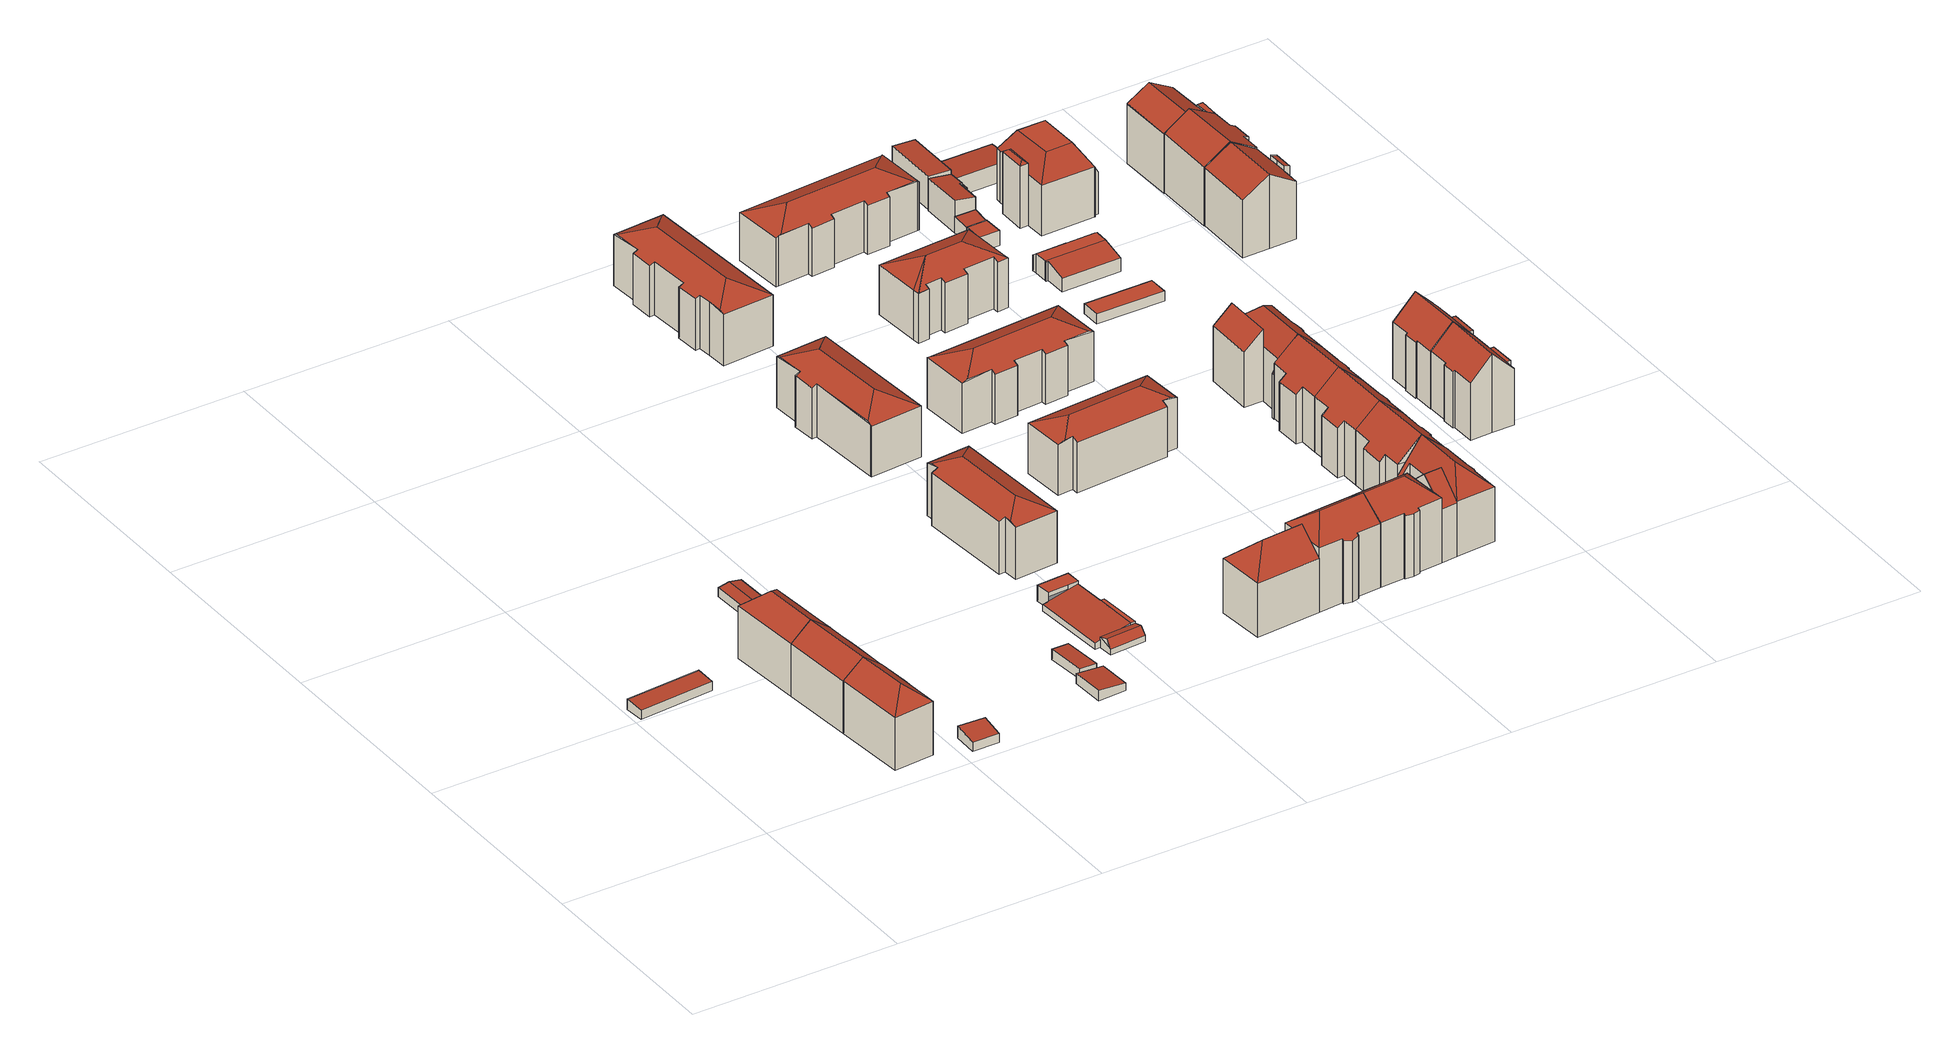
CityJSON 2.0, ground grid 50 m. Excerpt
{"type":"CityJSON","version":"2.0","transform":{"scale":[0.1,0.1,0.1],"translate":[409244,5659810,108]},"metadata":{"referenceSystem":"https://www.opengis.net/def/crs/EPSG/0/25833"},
"CityObjects":{
"building1":{"type":"Building","attributes":{"Dachtyp_tdc":"tdcPolyFlatRoof","Gemeindeschluessel":14612000,"Dachneigung":2.97,"QualitaetDacherkennung":83,"Geometrietyp2DReferenz":"3000","measuredHeight":2.41,"function":"31001_2463","roofType":"2100"},"geometry":[{"type":"Solid","lod":"2","boundaries":[[[[0,1,2,3]],[[1,4,5,2]],[[4,6,7,5]],[[6,0,3,7]],[[6,4,1,0]],[[3,2,5,7]]]],"semantics":{"surfaces":[{"type":"WallSurface"},{"type":"RoofSurface"},{"type":"GroundSurface"}],"values":[[0,0,0,0,1,2]]}}]},
"building2":{"type":"Building","attributes":{"Dachtyp_tdc":"tdcFreeFormRoof","Gemeindeschluessel":14612000,"Dachneigung":37.48,"QualitaetDacherkennung":76,"Geometrietyp2DReferenz":"3000","measuredHeight":16.75,"function":"31001_9998","roofType":"5000"},"geometry":[{"type":"Solid","lod":"2","boundaries":[[[[8,9,10,11]],[[9,12,13,10]],[[12,14,15,13]],[[14,16,17,15]],[[16,18,19,17]],[[18,8,11,19]],[[20,18,16]],[[20,16,14,12,9,21]],[[18,20,21,8]],[[9,8,21]],[[11,10,13,15,17,19]]]],"semantics":{"surfaces":[{"type":"WallSurface"},{"type":"RoofSurface"},{"type":"GroundSurface"}],"values":[[0,0,0,0,0,0,1,1,1,0,2]]}}]},
"building3":{"type":"Building","attributes":{"Dachtyp_tdc":"tdcFreeFormRoof","Gemeindeschluessel":14612000,"Dachneigung":37.72,"QualitaetDacherkennung":89,"Geometrietyp2DReferenz":"3000","measuredHeight":16.77,"function":"31001_9998","roofType":"5000"},"geometry":[{"type":"Solid","lod":"2","boundaries":[[[[22,23,24,25]],[[23,26,27,24]],[[26,28,29,27]],[[28,30,10,29]],[[30,31,11,10]],[[31,32,33,11]],[[32,34,35,33]],[[34,22,25,35]],[[30,28,26,23,22,34,36,21]],[[31,21,36,32]],[[31,30,21]],[[34,32,36]],[[25,24,27,29,10,11,33,35]]]],"semantics":{"surfaces":[{"type":"WallSurface"},{"type":"RoofSurface"},{"type":"GroundSurface"}],"values":[[0,0,0,0,0,0,0,0,1,1,0,0,2]]}}]},
"building4":{"type":"Building","attributes":{"Dachtyp_tdc":"tdcFreeFormRoof","Gemeindeschluessel":14612000,"Dachneigung":37.73,"QualitaetDacherkennung":83,"Geometrietyp2DReferenz":"3000","measuredHeight":16.78,"function":"31001_9998","roofType":"5000"},"geometry":[{"type":"Solid","lod":"2","boundaries":[[[[37,38,39,40]],[[38,34,35,39]],[[34,32,33,35]],[[32,41,42,33]],[[41,43,44,42]],[[43,45,46,44]],[[45,37,40,46]],[[43,41,47]],[[32,36,47,41]],[[36,34,38,37,45,43,47]],[[32,34,36]],[[40,39,35,33,42,44,46]]]],"semantics":{"surfaces":[{"type":"WallSurface"},{"type":"RoofSurface"},{"type":"GroundSurface"}],"values":[[0,0,0,0,0,0,0,1,1,1,0,2]]}}]},
"building5":{"type":"Building","attributes":{"Dachtyp_tdc":"tdcPolyFlatRoof","Gemeindeschluessel":14612000,"Dachneigung":6.29,"QualitaetDacherkennung":82,"Geometrietyp2DReferenz":"3000","measuredHeight":2.93,"function":"31001_9998","roofType":"2100"},"geometry":[{"type":"Solid","lod":"2","boundaries":[[[[48,49,50,51]],[[49,52,53,50]],[[52,54,55,53]],[[54,48,51,55]],[[54,52,49,48]],[[51,50,53,55]]]],"semantics":{"surfaces":[{"type":"WallSurface"},{"type":"RoofSurface"},{"type":"GroundSurface"}],"values":[[0,0,0,0,1,2]]}}]},
"building6":{"type":"Building","attributes":{"Dachtyp_tdc":"tdcGableRoof","Gemeindeschluessel":14612000,"Dachneigung":11.63,"QualitaetDacherkennung":34,"Geometrietyp2DReferenz":"3000","measuredHeight":2.69,"function":"31001_2463","roofType":"3100"},"geometry":[{"type":"Solid","lod":"2","boundaries":[[[[56,57,58,59]],[[57,60,61,58]],[[60,62,63,61]],[[62,56,59,63]],[[60,57,64]],[[56,62,65]],[[57,56,65,64]],[[62,60,64,65]],[[59,58,61,63]]]],"semantics":{"surfaces":[{"type":"WallSurface"},{"type":"RoofSurface"},{"type":"GroundSurface"}],"values":[[0,0,0,0,0,0,1,1,2]]}}]},
"building7":{"type":"Building","attributes":{"Dachtyp_tdc":"tdcPolyFlatRoof","Gemeindeschluessel":14612000,"Dachneigung":5.3,"QualitaetDacherkennung":95,"Geometrietyp2DReferenz":"3000","measuredHeight":2.52,"function":"31001_9998","roofType":"2100"},"geometry":[{"type":"Solid","lod":"2","boundaries":[[[[66,67,68,69]],[[67,70,71,68]],[[70,72,73,71]],[[72,66,69,73]],[[72,70,67,66]],[[69,68,71,73]]]],"semantics":{"surfaces":[{"type":"WallSurface"},{"type":"RoofSurface"},{"type":"GroundSurface"}],"values":[[0,0,0,0,1,2]]}}]},
"building8":{"type":"Building","attributes":{"Dachtyp_tdc":"tdcPolyFlatRoof","Gemeindeschluessel":14612000,"Dachneigung":4.11,"QualitaetDacherkennung":93,"Geometrietyp2DReferenz":"3000","measuredHeight":2.47,"function":"31001_9998","roofType":"2100"},"geometry":[{"type":"Solid","lod":"2","boundaries":[[[[74,75,76,77]],[[75,78,79,76]],[[78,80,81,79]],[[77,76,79,81]],[[80,74,77,81]],[[80,78,75,74]]]],"semantics":{"surfaces":[{"type":"WallSurface"},{"type":"GroundSurface"},{"type":"RoofSurface"}],"values":[[0,0,0,1,0,2]]}}]},
"building9":{"type":"Building","attributes":{"Gemeindeschluessel":14612000,"Geometrietyp2DReferenz":"3000","function":"31001_9998","roofType":"9999"},"children":["building9-1","building9-2","building9-3","building9-4"]},
"building9-1":{"type":"BuildingPart","attributes":{"Dachtyp_tdc":"tdcGableRoof","Dachneigung":49.94,"QualitaetDacherkennung":23,"Geometrietyp2DReferenz":"3000","measuredHeight":3.13,"roofType":"3100"},"parents":["building9"],"geometry":[{"type":"MultiSurface","lod":"2","boundaries":[[[82,83,84,85]],[[83,86,87,88,84]],[[89,82,85,90]],[[86,83,91]],[[82,89,92]],[[83,82,92,91]],[[89,93,94,86,91,92]],[[85,84,88,95,90]]],"semantics":{"surfaces":[{"type":"WallSurface"},{"type":"RoofSurface"},{"type":"GroundSurface"}],"values":[0,0,0,0,0,1,1,2]}}]},
"building9-2":{"type":"BuildingPart","attributes":{"Dachtyp_tdc":"tdcPolyFlatRoof","Dachneigung":0,"QualitaetDacherkennung":0,"Geometrietyp2DReferenz":"3000","measuredHeight":3,"roofType":"9999"},"parents":["building9"],"geometry":[{"type":"MultiSurface","lod":"2","boundaries":[[[96,97,98,99]],[[99,98,100,101]],[[98,97,89,90,100]],[[93,89,97,96]],[[101,100,90,95]],[[95,90,89,93]],[[101,95,93,96,99]]],"semantics":{"surfaces":[{"type":"RoofSurface"},{"type":"WallSurface"},{"type":"GroundSurface"},{"type":"ClosureSurface","isClosure":"1","QuelleClosure":"LoD1Solid"}],"values":[0,1,1,1,2,3,3]}}]},
"building9-3":{"type":"BuildingPart","attributes":{"Dachtyp_tdc":"tdcPolyFlatRoof","Dachneigung":9.68,"QualitaetDacherkennung":49,"Geometrietyp2DReferenz":"3000","measuredHeight":3.07,"roofType":"2100"},"parents":["building9"],"geometry":[{"type":"MultiSurface","lod":"2","boundaries":[[[87,102,103,88]],[[102,104,105,103]],[[104,106,107,105]],[[108,109,99,101,110]],[[109,108,106,104,102,87,94,111]],[[95,88,103,105,107,110,101]]],"semantics":{"surfaces":[{"type":"WallSurface"},{"type":"RoofSurface"},{"type":"GroundSurface"}],"values":[0,0,0,0,1,2]}}]},
"building9-4":{"type":"BuildingPart","attributes":{"Dachtyp_tdc":"tdcPolyFlatRoof","Dachneigung":0,"QualitaetDacherkennung":22,"Geometrietyp2DReferenz":"3000","measuredHeight":3.91,"roofType":"1000"},"parents":["building9"],"geometry":[{"type":"MultiSurface","lod":"2","boundaries":[[[112,113,108,110,114]],[[115,112,114,116]],[[117,115,116,107,106]],[[117,113,112,115]],[[116,114,110,107]]],"semantics":{"surfaces":[{"type":"WallSurface"},{"type":"RoofSurface"},{"type":"GroundSurface"}],"values":[0,0,0,1,2]}}]},
"building10":{"type":"Building","attributes":{"Dachtyp_tdc":"tdcFreeFormRoof","Gemeindeschluessel":14612000,"Dachneigung":25.1,"QualitaetDacherkennung":96,"Geometrietyp2DReferenz":"3000","measuredHeight":15.68,"function":"31001_9998","roofType":"5000"},"geometry":[{"type":"Solid","lod":"2","boundaries":[[[[118,119,120,121]],[[119,122,123,120]],[[122,124,125,123]],[[124,126,127,125]],[[126,128,129,127]],[[128,130,131,129]],[[130,132,133,131]],[[132,118,121,133]],[[128,126,134,135]],[[136,137,138,122]],[[126,124,138,137,134]],[[132,130,135,134,137,136,119,118]],[[122,119,136]],[[124,122,138]],[[130,128,135]],[[121,120,123,125,127,129,131,133]]]],"semantics":{"surfaces":[{"type":"WallSurface"},{"type":"RoofSurface"},{"type":"GroundSurface"}],"values":[[0,0,0,0,0,0,0,0,1,1,1,1,0,0,0,2]]}}]},
"building11":{"type":"Building","attributes":{"Dachtyp_tdc":"tdcFreeFormRoof","Gemeindeschluessel":14612000,"Dachneigung":24.92,"QualitaetDacherkennung":96,"Geometrietyp2DReferenz":"3000","measuredHeight":15.65,"function":"31001_9998","roofType":"5000"},"geometry":[{"type":"Solid","lod":"2","boundaries":[[[[139,140,141,142]],[[140,143,144,141]],[[143,145,146,144]],[[145,147,148,146]],[[147,149,150,148]],[[149,151,152,150]],[[151,153,154,152]],[[153,155,156,154]],[[155,139,142,156]],[[149,157,158,159,151]],[[160,161,145,143]],[[157,147,145,161,158]],[[153,159,158,161,160,140,139,155]],[[143,140,160]],[[149,147,157]],[[153,151,159]],[[142,141,144,146,148,150,152,154,156]]]],"semantics":{"surfaces":[{"type":"WallSurface"},{"type":"RoofSurface"},{"type":"GroundSurface"}],"values":[[0,0,0,0,0,0,0,0,0,1,1,1,1,0,0,0,2]]}}]},
"building12":{"type":"Building","attributes":{"Dachtyp_tdc":"tdcHipAndGableRoof","Gemeindeschluessel":14612000,"Dachneigung":41.84,"QualitaetDacherkennung":65,"Geometrietyp2DReferenz":"3000","measuredHeight":18.55,"function":"31001_9998","roofType":"5000"},"geometry":[{"type":"Solid","lod":"2","boundaries":[[[[162,163,164,165]],[[164,166,167,168,169,170,171,165]],[[172,173,174,175,176,177,178,179,180]],[[168,167,173,172]],[[167,166,174,173]],[[166,164,175,174]],[[164,163,176,175]],[[163,162,177,176]],[[162,171,178,177]],[[171,170,179,178]],[[170,169,180,179]],[[169,168,172,180]],[[171,162,165]]]],"semantics":{"surfaces":[{"type":"RoofSurface"},{"type":"GroundSurface"},{"type":"WallSurface"}],"values":[[0,0,1,2,2,2,2,2,2,2,2,2,0]]}}]},
"building13":{"type":"Building","attributes":{"Dachtyp_tdc":"tdcFreeFormRoof","Gemeindeschluessel":14612000,"Dachneigung":24.87,"QualitaetDacherkennung":88,"Geometrietyp2DReferenz":"3000","measuredHeight":15.74,"function":"31001_9998","roofType":"5000"},"geometry":[{"type":"Solid","lod":"2","boundaries":[[[[181,182,183,184]],[[182,185,186,183]],[[185,187,188,186]],[[187,189,190,188]],[[189,191,192,190]],[[191,193,194,192]],[[193,195,196,194]],[[195,197,198,196]],[[197,199,200,198]],[[199,201,202,200]],[[201,203,204,202]],[[203,205,206,204]],[[205,181,184,206]],[[199,197,207,208]],[[209,210,195,193]],[[197,195,210,207]],[[185,182,181,205,203,201,208,207,210,209,191,189,187]],[[193,191,209]],[[201,199,208]],[[184,183,186,188,190,192,194,196,198,200,202,204,206]]]],"semantics":{"surfaces":[{"type":"WallSurface"},{"type":"RoofSurface"},{"type":"GroundSurface"}],"values":[[0,0,0,0,0,0,0,0,0,0,0,0,0,1,1,1,1,0,0,2]]}}]},
"building14":{"type":"Building","attributes":{"Dachtyp_tdc":"tdcHipAndGableRoof","Gemeindeschluessel":14612000,"Dachneigung":36.02,"QualitaetDacherkennung":59,"Geometrietyp2DReferenz":"3000","measuredHeight":20.08,"function":"31001_9998","roofType":"5000"},"geometry":[{"type":"Solid","lod":"2","boundaries":[[[[211,212,213,214]],[[212,215,216,213]],[[215,217,218,216]],[[217,219,220,218]],[[219,221,222,220]],[[221,223,224,222]],[[223,225,226,224]],[[225,227,176,226]],[[227,228,174,176]],[[228,229,230,174]],[[229,231,232,230]],[[231,211,214,232]],[[228,227,233]],[[227,225,223,221,219,217,215,212,233]],[[212,211,231,229,228,233]],[[214,213,216,218,220,222,224,226,176,174,230,232]]]],"semantics":{"surfaces":[{"type":"WallSurface"},{"type":"RoofSurface"},{"type":"GroundSurface"}],"values":[[0,0,0,0,0,0,0,0,0,0,0,0,1,1,1,2]]}}]},
"building15":{"type":"Building","attributes":{"Dachtyp_tdc":"tdcFreeFormRoof","Gemeindeschluessel":14612000,"Dachneigung":24.89,"QualitaetDacherkennung":92,"Geometrietyp2DReferenz":"3000","measuredHeight":15.11,"function":"31001_9998","roofType":"5000"},"geometry":[{"type":"Solid","lod":"2","boundaries":[[[[234,235,236,237]],[[235,238,239,236]],[[238,240,241,239]],[[240,242,243,241]],[[242,244,245,243]],[[244,246,247,245]],[[246,248,249,247]],[[248,234,237,249]],[[250,248,246,251]],[[242,252,253,244]],[[253,251,246,244]],[[251,253,252,240,238,235,234,250]],[[242,240,252]],[[234,248,250]],[[237,236,239,241,243,245,247,249]]]],"semantics":{"surfaces":[{"type":"WallSurface"},{"type":"RoofSurface"},{"type":"GroundSurface"}],"values":[[0,0,0,0,0,0,0,0,1,1,1,1,0,0,2]]}}]},
"building16":{"type":"Building","attributes":{"Dachtyp_tdc":"tdcFreeFormRoof","Gemeindeschluessel":14612000,"Dachneigung":24.95,"QualitaetDacherkennung":91,"Geometrietyp2DReferenz":"3000","measuredHeight":15.35,"function":"31001_9998","roofType":"5000"},"geometry":[{"type":"Solid","lod":"2","boundaries":[[[[254,255,256,257]],[[255,258,259,256]],[[258,260,261,259]],[[260,262,263,261]],[[262,264,265,263]],[[264,266,267,265]],[[266,268,269,267]],[[268,270,271,269]],[[270,272,273,271]],[[272,274,275,273]],[[274,276,277,275]],[[276,278,279,277]],[[278,254,257,279]],[[280,254,278,281]],[[272,282,283,274]],[[283,281,278,276,274]],[[264,262,260,258,255,280,281,283,282,270,268,266]],[[272,270,282]],[[255,254,280]],[[257,256,259,261,263,265,267,269,271,273,275,277,279]]]],"semantics":{"surfaces":[{"type":"WallSurface"},{"type":"RoofSurface"},{"type":"GroundSurface"}],"values":[[0,0,0,0,0,0,0,0,0,0,0,0,0,1,1,1,1,0,0,2]]}}]},
"building17":{"type":"Building","attributes":{"Dachtyp_tdc":"tdcHipAndGableRoof","Gemeindeschluessel":14612000,"Dachneigung":35.66,"QualitaetDacherkennung":64,"Geometrietyp2DReferenz":"3000","measuredHeight":20.07,"function":"31001_9998","roofType":"5000"},"geometry":[{"type":"Solid","lod":"2","boundaries":[[[[284,285,286,287]],[[285,288,289,286]],[[288,290,216,289]],[[290,212,213,216]],[[212,211,214,213]],[[211,291,292,214]],[[291,293,294,292]],[[293,295,296,294]],[[295,297,298,296]],[[297,299,300,298]],[[299,301,302,300]],[[301,284,287,302]],[[297,295,303]],[[295,293,291,211,212,303]],[[212,290,288,285,284,301,299,297,303]],[[287,286,289,216,213,214,292,294,296,298,300,302]]]],"semantics":{"surfaces":[{"type":"WallSurface"},{"type":"RoofSurface"},{"type":"GroundSurface"}],"values":[[0,0,0,0,0,0,0,0,0,0,0,0,1,1,1,2]]}}]},
"building18":{"type":"Building","attributes":{"Dachtyp_tdc":"tdcFreeFormRoof","Gemeindeschluessel":14612000,"Dachneigung":24.85,"QualitaetDacherkennung":91,"Geometrietyp2DReferenz":"3000","measuredHeight":15.29,"function":"31001_9998","roofType":"5000"},"geometry":[{"type":"Solid","lod":"2","boundaries":[[[[304,305,306,307]],[[305,308,309,306]],[[308,310,311,309]],[[310,312,313,311]],[[312,314,315,313]],[[314,316,317,315]],[[316,318,319,317]],[[318,320,321,319]],[[320,322,323,321]],[[322,324,325,323]],[[324,326,327,325]],[[326,328,329,327]],[[328,330,331,329]],[[330,304,307,331]],[[332,304,330,328]],[[333,322,334]],[[333,324,322]],[[335,324,333]],[[322,320,334]],[[324,335,326]],[[332,328,335,333]],[[334,320,318,316,314,312,310,308,305,304,332,333]],[[328,326,335]],[[307,306,309,311,313,315,317,319,321,323,325,327,329,331]]]],"semantics":{"surfaces":[{"type":"WallSurface"},{"type":"RoofSurface"},{"type":"GroundSurface"}],"values":[[0,0,0,0,0,0,0,0,0,0,0,0,0,0,1,1,1,1,0,1,1,1,0,2]]}}]},
"building19":{"type":"Building","attributes":{"Gemeindeschluessel":14612000,"Geometrietyp2DReferenz":"3000","function":"31001_9998","roofType":"9999"},"children":["building19-1","building19-2"]},
"building19-1":{"type":"BuildingPart","attributes":{"Dachtyp_tdc":"tdcHipAndGableRoof","Dachneigung":41.39,"QualitaetDacherkennung":75,"Geometrietyp2DReferenz":"3000","measuredHeight":18.53,"roofType":"5000"},"parents":["building19"],"geometry":[{"type":"MultiSurface","lod":"2","boundaries":[[[336,337,338,339]],[[337,340,341,338]],[[340,342,343,344,341]],[[345,346,347,348,349]],[[346,350,351,347]],[[342,340,352]],[[340,337,336,353,354,355,356,357,358,352]],[[358,359,350,346,345,360,361,342,352]],[[351,362,363,364,365,366,367,368,339,338,341,344,348,347]],[[350,359,362,351]],[[359,358,363,362]],[[358,357,364,363]],[[357,356,365,364]],[[356,355,366,365]],[[355,354,367,366]],[[354,353,368,367]],[[353,336,339,368]]],"semantics":{"surfaces":[{"type":"WallSurface"},{"type":"RoofSurface"},{"type":"GroundSurface"}],"values":[0,0,0,0,0,1,1,1,2,0,0,0,0,0,0,0,0]}}]},
"building19-2":{"type":"BuildingPart","attributes":{"Dachtyp_tdc":"tdcGableRoof","Dachneigung":42.27,"QualitaetDacherkennung":74,"Geometrietyp2DReferenz":"3000","measuredHeight":18.59,"roofType":"3100"},"parents":["building19"],"geometry":[{"type":"MultiSurface","lod":"2","boundaries":[[[369,349,348,296]],[[343,370,298,344]],[[370,369,296,298]],[[369,370,371]],[[349,369,371,372,360]],[[370,343,361,372,371]],[[296,348,344,298]]],"semantics":{"surfaces":[{"type":"WallSurface"},{"type":"RoofSurface"},{"type":"GroundSurface"}],"values":[0,0,0,0,1,1,2]}}]},
"building20":{"type":"Building","attributes":{"Dachtyp_tdc":"tdcFreeFormRoof","Gemeindeschluessel":14612000,"Dachneigung":24.86,"QualitaetDacherkennung":82,"Geometrietyp2DReferenz":"3000","measuredHeight":15.09,"function":"31001_9998","roofType":"5000"},"geometry":[{"type":"Solid","lod":"2","boundaries":[[[[373,374,375,376]],[[374,377,378,375]],[[377,379,380,378]],[[379,381,382,380]],[[381,383,384,382]],[[383,385,386,384]],[[385,387,388,386]],[[387,389,390,388]],[[389,391,392,390]],[[391,393,394,392]],[[393,395,396,394]],[[395,397,398,396]],[[397,399,400,398]],[[399,373,376,400]],[[399,397,401,402,403]],[[389,404,405,393,391]],[[402,401,395,393,405]],[[381,379,377,374,373,403,402,405,404,387,385,383]],[[389,387,404]],[[397,395,401]],[[373,399,403]],[[376,375,378,380,382,384,386,388,390,392,394,396,398,400]]]],"semantics":{"surfaces":[{"type":"WallSurface"},{"type":"RoofSurface"},{"type":"GroundSurface"}],"values":[[0,0,0,0,0,0,0,0,0,0,0,0,0,0,1,1,1,1,0,0,0,2]]}}]},
"building21":{"type":"Building","attributes":{"Dachtyp_tdc":"tdcFreeFormRoof","Gemeindeschluessel":14612000,"Dachneigung":41.42,"QualitaetDacherkennung":82,"Geometrietyp2DReferenz":"3000","measuredHeight":18.61,"function":"31001_9998","roofType":"5000"},"geometry":[{"type":"Solid","lod":"2","boundaries":[[[[406,407,408,409]],[[410,411,358,412,407,406,413,414]],[[358,415,416,417,418,419,420,421,422,412]],[[422,407,412]],[[411,415,358]],[[408,423,424,425,426,427,428,429,430,431,432,433,434,409]],[[407,422,423,408]],[[422,421,424,423]],[[421,420,425,424]],[[420,419,426,425]],[[419,418,427,426]],[[418,417,428,427]],[[417,416,429,428]],[[416,415,430,429]],[[415,411,431,430]],[[411,410,432,431]],[[410,414,433,432]],[[414,413,434,433]],[[413,406,409,434]]]],"semantics":{"surfaces":[{"type":"WallSurface"},{"type":"RoofSurface"},{"type":"GroundSurface"}],"values":[[0,1,1,0,0,2,0,0,0,0,0,0,0,0,0,0,0,0,0]]}}]},
"building22":{"type":"Building","attributes":{"Dachtyp_tdc":"tdcFreeFormRoof","Gemeindeschluessel":14612000,"Dachneigung":41.21,"QualitaetDacherkennung":87,"Geometrietyp2DReferenz":"3000","measuredHeight":18.65,"function":"31001_9998","roofType":"5000"},"geometry":[{"type":"Solid","lod":"2","boundaries":[[[[407,435,436,408]],[[435,437,438,436]],[[437,439,440,438]],[[439,441,442,440]],[[441,443,444,442]],[[443,445,446,444]],[[445,447,448,446]],[[447,449,450,448]],[[449,451,452,450]],[[451,453,454,452]],[[453,455,456,454]],[[455,422,423,456]],[[422,407,408,423]],[[435,407,412,457,443,441,439,437]],[[447,445,457,412,422,455,453,451,449]],[[445,443,457]],[[407,422,412]],[[408,436,438,440,442,444,446,448,450,452,454,456,423]]]],"semantics":{"surfaces":[{"type":"WallSurface"},{"type":"RoofSurface"},{"type":"GroundSurface"}],"values":[[0,0,0,0,0,0,0,0,0,0,0,0,0,1,1,0,0,2]]}}]},
"building23":{"type":"Building","attributes":{"Dachtyp_tdc":"tdcFreeFormRoof","Gemeindeschluessel":14612000,"Dachneigung":41.41,"QualitaetDacherkennung":82,"Geometrietyp2DReferenz":"3000","measuredHeight":18.62,"function":"31001_9998","roofType":"5000"},"geometry":[{"type":"Solid","lod":"2","boundaries":[[[[458,459,460,461]],[[459,462,463,460]],[[462,464,465,463]],[[464,466,467,465]],[[466,468,469,467]],[[468,470,471,469]],[[470,472,473,471]],[[472,474,475,473]],[[474,445,446,475]],[[445,443,444,446]],[[443,476,477,444]],[[476,478,479,477]],[[478,458,461,479]],[[476,443,457,480,462,459,458,478]],[[457,445,474,472,470,468,466,464,480]],[[443,445,457]],[[464,462,480]],[[461,460,463,465,467,469,471,473,475,446,444,477,479]]]],"semantics":{"surfaces":[{"type":"WallSurface"},{"type":"RoofSurface"},{"type":"GroundSurface"}],"values":[[0,0,0,0,0,0,0,0,0,0,0,0,0,1,1,0,0,2]]}}]},
"building24":{"type":"Building","attributes":{"Gemeindeschluessel":14612000,"Geometrietyp2DReferenz":"3000","function":"31001_9998","roofType":"9999"},"children":["building24-1","building24-2"]},
"building24-1":{"type":"BuildingPart","attributes":{"Dachtyp_tdc":"tdcHipAndGableRoof","Dachneigung":41.19,"QualitaetDacherkennung":83,"Geometrietyp2DReferenz":"3000","measuredHeight":18.84,"roofType":"5000"},"parents":["building24"],"geometry":[{"type":"MultiSurface","lod":"2","boundaries":[[[481,482,483,484]],[[482,485,486,483]],[[485,464,487,486]],[[464,488,489,487]],[[488,490,491,489]],[[490,492,493,491]],[[492,494,495,493]],[[494,496,497,495]],[[498,499,500,501]],[[499,502,503,500]],[[502,504,505,503]],[[504,481,484,505]],[[499,498,506]],[[498,496,494,492,490,488,506]],[[488,464,485,482,481,504,502,499,506]],[[484,483,486,487,489,491,493,495,497,501,500,503,505]]],"semantics":{"surfaces":[{"type":"WallSurface"},{"type":"RoofSurface"},{"type":"GroundSurface"}],"values":[0,0,0,0,0,0,0,0,0,0,0,0,1,1,1,2]}}]},
"building24-2":{"type":"BuildingPart","attributes":{"Dachtyp_tdc":"tdcPolyFlatRoof","Dachneigung":41.64,"QualitaetDacherkennung":64,"Geometrietyp2DReferenz":"3000","measuredHeight":17.58,"roofType":"2100"},"parents":["building24"],"geometry":[{"type":"MultiSurface","lod":"2","boundaries":[[[507,508,498,501,509]],[[510,511,512,497,496]],[[511,507,509,512]],[[511,510,508,507]],[[509,501,497,512]]],"semantics":{"surfaces":[{"type":"WallSurface"},{"type":"RoofSurface"},{"type":"GroundSurface"}],"values":[0,0,0,1,2]}}]},
"building25":{"type":"Building","attributes":{"Dachtyp_tdc":"tdcPolyFlatRoof","Gemeindeschluessel":14612000,"Dachneigung":0,"QualitaetDacherkennung":98,"Geometrietyp2DReferenz":"3000","measuredHeight":3.58,"function":"31001_9998","roofType":"1000"},"geometry":[{"type":"Solid","lod":"2","boundaries":[[[[513,514,515,516]],[[514,517,518,515]],[[517,519,520,518]],[[519,513,516,520]],[[519,517,514,513]],[[516,515,518,520]]]],"semantics":{"surfaces":[{"type":"WallSurface"},{"type":"RoofSurface"},{"type":"GroundSurface"}],"values":[[0,0,0,0,1,2]]}}]},
"building26":{"type":"Building","attributes":{"Dachtyp_tdc":"tdcPolyFlatRoof","Gemeindeschluessel":14612000,"Dachneigung":0,"QualitaetDacherkennung":87,"Geometrietyp2DReferenz":"3000","measuredHeight":2.46,"function":"31001_2463","roofType":"1000"},"geometry":[{"type":"Solid","lod":"2","boundaries":[[[[521,522,523,524]],[[522,525,526,523]],[[525,527,528,526]],[[527,521,524,528]],[[527,525,522,521]],[[524,523,526,528]]]],"semantics":{"surfaces":[{"type":"WallSurface"},{"type":"RoofSurface"},{"type":"GroundSurface"}],"values":[[0,0,0,0,1,2]]}}]},
"building27":{"type":"Building","attributes":{"Dachtyp_tdc":"tdcPolyFlatRoof","Gemeindeschluessel":14612000,"Dachneigung":6.86,"QualitaetDacherkennung":91,"Geometrietyp2DReferenz":"3000","measuredHeight":3.95,"function":"31001_9998","roofType":"2100"},"geometry":[{"type":"Solid","lod":"2","boundaries":[[[[529,530,531,532]],[[530,533,534,531]],[[533,535,536,534]],[[535,529,532,536]],[[535,533,530,529]],[[532,531,534,536]]]],"semantics":{"surfaces":[{"type":"WallSurface"},{"type":"RoofSurface"},{"type":"GroundSurface"}],"values":[[0,0,0,0,1,2]]}}]},
"building28":{"type":"Building","attributes":{"Dachtyp_tdc":"tdcPolyFlatRoof","Gemeindeschluessel":14612000,"Dachneigung":9.38,"QualitaetDacherkennung":78,"Geometrietyp2DReferenz":"3000","measuredHeight":7.82,"function":"31001_9998","roofType":"2100"},"geometry":[{"type":"Solid","lod":"2","boundaries":[[[[537,538,539,531]],[[538,540,541,539]],[[540,542,543,541]],[[542,544,545,543]],[[544,546,534,545]],[[546,537,531,534]],[[546,544,542,540,538,537]],[[531,539,541,543,545,534]]]],"semantics":{"surfaces":[{"type":"WallSurface"},{"type":"RoofSurface"},{"type":"GroundSurface"}],"values":[[0,0,0,0,0,0,1,2]]}}]},
"building29":{"type":"Building","attributes":{"Dachtyp_tdc":"tdcCutGableRoof","Gemeindeschluessel":14612000,"Dachneigung":13.87,"QualitaetDacherkennung":36,"Geometrietyp2DReferenz":"3000","measuredHeight":4.74,"function":"31001_9998","roofType":"9999"},"geometry":[{"type":"Solid","lod":"2","boundaries":[[[[547,548,549,550]],[[548,551,552,549]],[[551,553,554,552]],[[553,555,556,554]],[[555,557,558,556]],[[557,559,560,558]],[[559,561,562,560]],[[561,563,564,562]],[[563,565,566,564]],[[565,567,568,566]],[[567,569,570,568]],[[569,547,550,570]],[[555,553,551,548,547,569]],[[567,565,563,561,559,557]],[[569,567,557,555]],[[550,549,552,554,556,558,560,562,564,566,568,570]]]],"semantics":{"surfaces":[{"type":"WallSurface"},{"type":"RoofSurface"},{"type":"GroundSurface"}],"values":[[0,0,0,0,0,0,0,0,0,0,0,0,1,1,1,2]]}}]},
"building30":{"type":"Building","attributes":{"Dachtyp_tdc":"tdcPolyFlatRoof","Gemeindeschluessel":14612000,"Dachneigung":4.46,"QualitaetDacherkennung":81,"Geometrietyp2DReferenz":"3000","measuredHeight":8.11,"function":"31001_9998","roofType":"2100"},"geometry":[{"type":"Solid","lod":"2","boundaries":[[[[571,572,573,574]],[[572,575,576,573]],[[575,577,578,576]],[[577,579,580,578]],[[579,581,582,580]],[[581,583,584,582]],[[583,571,574,584]],[[583,581,579,577,575,572,571]],[[574,573,576,578,580,582,584]]]],"semantics":{"surfaces":[{"type":"WallSurface"},{"type":"RoofSurface"},{"type":"GroundSurface"}],"values":[[0,0,0,0,0,0,0,1,2]]}}]},
"building31":{"type":"Building","attributes":{"Dachtyp_tdc":"tdcFreeFormRoof","Gemeindeschluessel":14612000,"Dachneigung":35.72,"QualitaetDacherkennung":19,"Geometrietyp2DReferenz":"3000","measuredHeight":5.16,"function":"31001_9998","roofType":"5000"},"geometry":[{"type":"Solid","lod":"2","boundaries":[[[[585,586,587,588]],[[586,589,590,587]],[[589,591,592,590]],[[591,593,594,592]],[[593,585,588,594]],[[595,593,591]],[[596,595,591,589]],[[596,589,586]],[[596,593,595]],[[586,593,596]],[[593,586,585]],[[588,587,590,592,594]]]],"semantics":{"surfaces":[{"type":"WallSurface"},{"type":"RoofSurface"},{"type":"GroundSurface"}],"values":[[0,0,0,0,0,1,1,1,1,1,1,2]]}}]},
"building32":{"type":"Building","attributes":{"Gemeindeschluessel":14612000,"Geometrietyp2DReferenz":"3000","function":"31001_9998","roofType":"9999"},"children":["building32-1","building32-2"]},
"building32-1":{"type":"BuildingPart","attributes":{"Dachtyp_tdc":"tdcPolyFlatRoof","Dachneigung":0,"QualitaetDacherkennung":67,"Geometrietyp2DReferenz":"3000","measuredHeight":13.21,"roofType":"1000"},"parents":["building32"],"geometry":[{"type":"MultiSurface","lod":"2","boundaries":[[[597,598,599,600]],[[598,601,602,599]],[[601,603,604,602]],[[603,601,598,597]],[[600,599,602,604]]],"semantics":{"surfaces":[{"type":"WallSurface"},{"type":"RoofSurface"},{"type":"GroundSurface"}],"values":[0,0,0,1,2]}}]},
"building32-2":{"type":"BuildingPart","attributes":{"Dachtyp_tdc":"tdcGableRoof","Dachneigung":45.15,"QualitaetDacherkennung":93,"Geometrietyp2DReferenz":"3000","measuredHeight":19.29,"roofType":"3100"},"parents":["building32"],"geometry":[{"type":"MultiSurface","lod":"2","boundaries":[[[605,606,607,608]],[[606,609,610,607]],[[609,611,612,610]],[[611,613,614,612]],[[613,615,616,614]],[[615,617,600,616]],[[617,597,600]],[[618,604,603]],[[618,619,620,604]],[[619,621,622,620]],[[621,623,624,622]],[[623,625,626,624]],[[625,605,608,626]],[[621,619,618,617,615,613]],[[613,611,609,606,605,625,623,621]],[[608,607,610,612,614,616,600,604,620,622,624,626]]],"semantics":{"surfaces":[{"type":"WallSurface"},{"type":"RoofSurface"},{"type":"GroundSurface"}],"values":[0,0,0,0,0,0,0,0,0,0,0,0,0,1,1,2]}}]},
"building33":{"type":"Building","attributes":{"Dachtyp_tdc":"tdcPolyFlatRoof","Gemeindeschluessel":14612000,"Dachneigung":4.81,"QualitaetDacherkennung":87,"Geometrietyp2DReferenz":"3000","measuredHeight":4.53,"function":"31001_9998","roofType":"2100"},"geometry":[{"type":"Solid","lod":"2","boundaries":[[[[627,628,587,590]],[[628,629,630,587]],[[629,631,632,630]],[[631,633,634,632]],[[633,635,636,634]],[[635,627,590,636]],[[635,633,631,629,628,627]],[[590,587,630,632,634,636]]]],"semantics":{"surfaces":[{"type":"WallSurface"},{"type":"RoofSurface"},{"type":"GroundSurface"}],"values":[[0,0,0,0,0,0,1,2]]}}]},
"building34":{"type":"Building","attributes":{"Gemeindeschluessel":14612000,"Geometrietyp2DReferenz":"3000","function":"31001_9998","roofType":"9999"},"children":["building34-1","building34-2"]},
"building34-1":{"type":"BuildingPart","attributes":{"Dachtyp_tdc":"tdcFreeFormRoof","Dachneigung":36.2,"QualitaetDacherkennung":69,"Geometrietyp2DReferenz":"3000","measuredHeight":15.88,"roofType":"5000"},"parents":["building34"],"geometry":[{"type":"MultiSurface","lod":"2","boundaries":[[[637,638,639,640]],[[638,641,642,639]],[[643,644,645,646,647]],[[644,637,640,645]],[[638,648,641,638,637,649]],[[637,644,650,649]],[[644,643,650]],[[643,638,649,650]],[[640,639,642,639,646,645]]],"semantics":{"surfaces":[{"type":"WallSurface"},{"type":"RoofSurface"},{"type":"GroundSurface"}],"values":[0,0,0,0,1,1,1,1,2]}}]},
"building34-2":{"type":"BuildingPart","attributes":{"Dachtyp_tdc":"tdcCutTentRoof","Dachneigung":57.46,"QualitaetDacherkennung":52,"Geometrietyp2DReferenz":"3000","measuredHeight":17.74,"roofType":"9999"},"parents":["building34"],"geometry":[{"type":"MultiSurface","lod":"2","boundaries":[[[651,652,653,654]],[[652,655,656,653]],[[655,657,658,656]],[[657,659,660,658]],[[659,661,662,660]],[[661,663,664,662]],[[663,665,666,664]],[[665,667,668,666]],[[667,669,646,668]],[[669,647,646]],[[670,642,641]],[[670,671,672,642]],[[671,673,674,672]],[[673,675,676,674]],[[675,677,678,676]],[[677,651,654,678]],[[667,665,679,680]],[[671,670,648,681,647,669,667,680,682]],[[673,671,682,683]],[[665,663,661,659,657,655,652,651,677,675,673,683,679]],[[683,682,680,679]],[[654,653,656,658,660,662,664,666,668,646,639,642,672,674,676,678]]],"semantics":{"surfaces":[{"type":"WallSurface"},{"type":"RoofSurface"},{"type":"GroundSurface"}],"values":[0,0,0,0,0,0,0,0,0,0,0,0,0,0,0,0,1,1,1,1,1,2]}}]},
"building35":{"type":"Building","attributes":{"Gemeindeschluessel":14612000,"Geometrietyp2DReferenz":"3000","function":"31001_9998","roofType":"9999"},"children":["building35-1","building35-2"]},
"building35-1":{"type":"BuildingPart","attributes":{"Dachtyp_tdc":"tdcPolyFlatRoof","Dachneigung":6.36,"QualitaetDacherkennung":64,"Geometrietyp2DReferenz":"3000","measuredHeight":13.36,"roofType":"2100"},"parents":["building35"],"geometry":[{"type":"MultiSurface","lod":"2","boundaries":[[[684,685,686,687]],[[685,688,689,686]],[[688,690,691,689]],[[690,688,685,684]],[[687,686,689,691]]],"semantics":{"surfaces":[{"type":"WallSurface"},{"type":"RoofSurface"},{"type":"GroundSurface"}],"values":[0,0,0,1,2]}}]},
"building35-2":{"type":"BuildingPart","attributes":{"Dachtyp_tdc":"tdcGableRoof","Dachneigung":44.98,"QualitaetDacherkennung":87,"Geometrietyp2DReferenz":"3000","measuredHeight":19.36,"roofType":"3100"},"parents":["building35"],"geometry":[{"type":"MultiSurface","lod":"2","boundaries":[[[692,693,694,695]],[[693,696,697,694]],[[696,698,699,697]],[[698,700,701,699]],[[700,702,703,701]],[[702,704,705,703]],[[704,706,707,705]],[[706,708,687,707]],[[708,684,687]],[[709,615,710,691,690]],[[615,613,711,710]],[[613,712,713,711]],[[712,714,715,713]],[[714,692,695,715]],[[613,615,709,708,706,704,702,700]],[[700,698,696,693,692,714,712,613]],[[695,694,697,699,701,703,705,707,687,691,710,711,713,715]]],"semantics":{"surfaces":[{"type":"WallSurface"},{"type":"RoofSurface"},{"type":"GroundSurface"}],"values":[0,0,0,0,0,0,0,0,0,0,0,0,0,0,1,1,2]}}]},
"building36":{"type":"Building","attributes":{"Dachtyp_tdc":"tdcPolyFlatRoof","Gemeindeschluessel":14612000,"Dachneigung":3.39,"QualitaetDacherkennung":94,"Geometrietyp2DReferenz":"3000","measuredHeight":3.35,"function":"31001_9998","roofType":"2100"},"geometry":[{"type":"Solid","lod":"2","boundaries":[[[[716,717,718,719]],[[717,720,721,718]],[[720,722,723,721]],[[722,716,719,723]],[[722,720,717,716]],[[719,718,721,723]]]],"semantics":{"surfaces":[{"type":"WallSurface"},{"type":"RoofSurface"},{"type":"GroundSurface"}],"values":[[0,0,0,0,1,2]]}}]},
"building37":{"type":"Building","attributes":{"Dachtyp_tdc":"tdcPolyFlatRoof","Gemeindeschluessel":14612000,"Dachneigung":3.61,"QualitaetDacherkennung":78,"Geometrietyp2DReferenz":"3000","measuredHeight":3.42,"function":"31001_9998","roofType":"2100"},"geometry":[{"type":"Solid","lod":"2","boundaries":[[[[724,716,725,726]],[[716,727,728,725]],[[727,729,730,728]],[[729,731,732,730]],[[731,724,726,732]],[[731,729,727,716,724]],[[726,725,728,730,732]]]],"semantics":{"surfaces":[{"type":"WallSurface"},{"type":"RoofSurface"},{"type":"GroundSurface"}],"values":[[0,0,0,0,0,1,2]]}}]},
"building38":{"type":"Building","attributes":{"Gemeindeschluessel":14612000,"Geometrietyp2DReferenz":"3000","function":"31001_9998","roofType":"9999"},"children":["building38-1","building38-2"]},
"building38-1":{"type":"BuildingPart","attributes":{"Dachtyp_tdc":"tdcGableRoof","Dachneigung":31.43,"QualitaetDacherkennung":88,"Geometrietyp2DReferenz":"3000","measuredHeight":18.1,"roofType":"3100"},"parents":["building38"],"geometry":[{"type":"MultiSurface","lod":"2","boundaries":[[[733,734,735,736]],[[734,737,738,735]],[[737,739,740,738]],[[741,742,743,744]],[[742,745,746,743]],[[745,747,748,746]],[[747,749,750,748]],[[749,733,736,750]],[[745,742,741,739,737,734]],[[734,733,749,747,745]],[[736,735,738,740,744,743,746,748,750]]],"semantics":{"surfaces":[{"type":"WallSurface"},{"type":"RoofSurface"},{"type":"GroundSurface"}],"values":[0,0,0,0,0,0,0,0,1,1,2]}}]},
"building38-2":{"type":"BuildingPart","attributes":{"Dachtyp_tdc":"tdcPolyFlatRoof","Dachneigung":17.69,"QualitaetDacherkennung":76,"Geometrietyp2DReferenz":"3000","measuredHeight":15.22,"roofType":"2100"},"parents":["building38"],"geometry":[{"type":"MultiSurface","lod":"2","boundaries":[[[751,740,739]],[[751,752,753,740]],[[752,754,755,753]],[[754,756,744,755]],[[756,741,744]],[[754,752,751,756]],[[740,753,755,744]]],"semantics":{"surfaces":[{"type":"WallSurface"},{"type":"RoofSurface"},{"type":"GroundSurface"}],"values":[0,0,0,0,0,1,2]}}]},
"building39":{"type":"Building","attributes":{"Dachtyp_tdc":"tdcFreeFormRoof","Gemeindeschluessel":14612000,"Dachneigung":28.79,"QualitaetDacherkennung":71,"Geometrietyp2DReferenz":"3000","measuredHeight":18.25,"function":"31001_9998","roofType":"5000"},"geometry":[{"type":"Solid","lod":"2","boundaries":[[[[757,758,759,760]],[[758,761,762,759]],[[761,763,764,762]],[[763,765,766,764]],[[765,767,768,766]],[[767,769,770,768]],[[769,771,772,770]],[[771,757,760,772]],[[761,773,774,763]],[[757,771,769,767,765,774,773,758]],[[765,763,774]],[[761,758,773]],[[760,759,762,764,766,768,770,772]]]],"semantics":{"surfaces":[{"type":"WallSurface"},{"type":"RoofSurface"},{"type":"GroundSurface"}],"values":[[0,0,0,0,0,0,0,0,1,1,0,0,2]]}}]},
"building40":{"type":"Building","attributes":{"Gemeindeschluessel":14612000,"Geometrietyp2DReferenz":"3000","function":"31001_9998","roofType":"9999"},"children":["building40-1","building40-2"]},
"building40-1":{"type":"BuildingPart","attributes":{"Dachtyp_tdc":"tdcGableRoof","Dachneigung":30.19,"QualitaetDacherkennung":79,"Geometrietyp2DReferenz":"3000","measuredHeight":17.86,"roofType":"3100"},"parents":["building40"],"geometry":[{"type":"MultiSurface","lod":"2","boundaries":[[[775,776,777,778]],[[776,779,780,777]],[[779,781,782,780]],[[781,783,784,782]],[[783,781,785,786,775]],[[787,786,785,788]],[[779,788,785,781]],[[776,787,788,779]],[[775,786,787,776]],[[784,778,777,780,782]]],"semantics":{"surfaces":[{"type":"WallSurface"},{"type":"RoofSurface"},{"type":"GroundSurface"}],"values":[0,0,0,0,1,1,0,0,0,2]}}]},
"building40-2":{"type":"BuildingPart","attributes":{"Dachtyp_tdc":"tdcPolyFlatRoof","Dachneigung":0,"QualitaetDacherkennung":57,"Geometrietyp2DReferenz":"3000","measuredHeight":15.04,"roofType":"1000"},"parents":["building40"],"geometry":[{"type":"MultiSurface","lod":"2","boundaries":[[[789,790,791,784,783]],[[790,792,793,791]],[[792,794,775,778,793]],[[794,792,790,789]],[[784,791,793,778]]],"semantics":{"surfaces":[{"type":"WallSurface"},{"type":"RoofSurface"},{"type":"GroundSurface"}],"values":[0,0,0,1,2]}}]}
},
"vertices":[
[9,494,35],[5,541,38],[5,541,13],[9,494,13],[189,555,38],[189,555,13],[192,508,35],[192,508,13],
[318,204,157],[417,212,159],[417,212,28],[318,204,28],[423,134,159],[423,134,28],[425,110,159],[425,110,28],[430,36,159],[430,36,28],[332,28,157],[332,28,28],[379,80,196],[369,208,196],
[404,379,159],[406,353,158],[406,353,28],[404,379,28],[410,312,158],[410,312,28],[412,289,158],[412,289,28],[417,212,158],[318,204,156],[304,382,156],[304,382,28],[404,389,158],[404,389,28],[355,386,196],
[398,464,158],[401,428,158],[401,428,28],[398,464,28],[290,563,156],[290,563,28],[390,571,157],[390,571,28],[396,490,158],[396,490,28],[345,522,196],
[511,12,44],[513,72,51],[513,72,22],[511,12,22],[578,69,51],[578,69,22],[575,10,44],[575,10,22],
[454,809,31],[459,670,31],[459,670,10],[454,809,10],[402,668,32],[402,668,10],[397,807,32],[397,807,10],[430,669,37],[425,808,37],
[903,40,39],[835,37,45],[835,37,20],[903,40,20],[832,118,45],[832,118,20],[899,120,39],[899,120,20],
[840,224,44],[883,228,41],[883,228,19],[840,224,19],[891,133,41],[891,133,19],[848,129,44],[848,129,19],
[1041,181,31],[953,175,31],[953,175,17],[1041,181,17],[950,211,43],[950,211,35],[950,211,17],[1039,217,43],[1039,217,17],[952,190,48],[1040,196,48],[1028,216,43],[1000,214,43],[1028,216,17],
[1028,216,47],[1039,217,47],[1032,324,47],[1021,323,47],[1032,324,17],[1021,323,17],
[937,210,32],[937,210,17],[925,393,32],[925,393,17],[939,394,35],[939,394,17],[1016,399,48],[1021,323,48],[1016,399,17],[1028,216,48],
[1014,435,56],[1016,399,56],[1014,435,17],[936,430,56],[936,430,17],[939,394,56],
[913,799,139],[929,800,146],[929,800,11],[913,799,11],[926,836,139],[926,836,11],[1033,844,139],[1033,844,11],[1053,538,139],[1053,538,11],[947,531,139],[947,531,11],[945,567,146],[945,567,11],[930,566,139],[930,566,11],[989,595,168],[946,547,146],[927,821,146],[976,779,168],[1033,843,139],
[885,1276,129],[897,1277,134],[897,1277,4],[885,1276,4],[892,1359,129],[892,1359,4],[1018,1368,129],[1018,1368,4],[1041,1039,129],[1041,1039,4],[914,1030,128],[914,1030,4],[914,1033,130],[914,1033,4],[901,1219,134],[901,1219,4],[889,1218,128],[889,1218,4],[1040,1039,129],[967,1104,161],[914,1042,134],[893,1347,134],[954,1294,161],
[1235,55,160],[1393,67,160],[1388,126,214],[1287,118,214],[1384,184,161],[1326,180,161],[1326,185,157],[1289,182,157],[1290,177,161],[1225,172,161],[1326,185,28],[1326,180,28],[1384,184,28],[1388,126,28],[1393,67,28],[1235,55,28],[1225,172,28],[1290,177,28],[1289,182,28],
[858,1680,137],[870,1681,142],[870,1681,12],[858,1680,12],[863,1781,142],[863,1781,12],[851,1780,137],[851,1780,12],[847,1838,137],[847,1838,12],[859,1839,142],[859,1839,12],[853,1921,137],[853,1921,12],[979,1930,137],[979,1930,12],[1005,1550,137],[1005,1550,12],[879,1541,137],[879,1541,12],[876,1590,142],[876,1590,12],[873,1623,142],[873,1623,12],[862,1622,137],[862,1622,12],[931,1614,169],[878,1553,142],[854,1909,143],[915,1855,169],
[1541,196,187],[1546,138,229],[1546,138,28],[1541,196,28],[1550,79,185],[1550,79,28],[1490,74,185],[1490,74,28],[1490,69,182],[1490,69,28],[1472,63,178],[1472,63,28],[1452,67,182],[1452,67,28],[1452,71,185],[1452,71,28],[1393,67,185],[1384,184,187],[1431,188,187],[1431,188,28],[1493,193,187],[1493,193,28],[1432,129,229],
[1457,766,146],[1458,751,139],[1458,751,16],[1457,766,16],[1228,735,139],[1228,735,16],[1227,751,146],[1227,751,16],[1190,748,139],[1190,748,16],[1183,853,139],[1183,853,16],[1487,874,139],[1487,874,16],[1494,769,139],[1494,769,16],[1478,768,146],[1430,810,167],[1206,749,146],[1247,797,167],
[1489,1081,134],[1414,1076,140],[1414,1076,12],[1489,1081,12],[1415,1064,134],[1415,1064,12],[1358,1060,134],[1358,1060,12],[1357,1072,140],[1357,1072,12],[1286,1068,140],[1286,1068,12],[1287,1056,134],[1287,1056,12],[1230,1052,134],[1230,1052,12],[1229,1064,140],[1229,1064,12],[1154,1059,134],[1154,1059,12],[1146,1180,135],[1146,1180,12],[1150,1180,135],[1150,1180,12],[1480,1203,135],[1480,1203,12],[1477,1081,140],[1418,1132,166],[1166,1059,140],[1218,1118,166],
[1630,78,181],[1610,79,183],[1610,79,28],[1630,78,28],[1610,83,186],[1610,83,28],[1550,79,186],[1590,200,187],[1590,200,28],[1649,205,187],[1649,205,28],[1698,209,187],[1698,209,28],[1707,91,186],[1707,91,28],[1647,86,186],[1647,86,28],[1647,81,182],[1647,81,28],[1653,147,229],
[1491,1412,134],[1464,1410,134],[1464,1410,13],[1491,1412,13],[1463,1423,140],[1463,1423,13],[1387,1418,140],[1387,1418,13],[1388,1405,134],[1388,1405,13],[1330,1401,135],[1330,1401,13],[1329,1414,140],[1329,1414,13],[1289,1411,140],[1289,1411,13],[1290,1398,135],[1290,1398,13],[1262,1396,134],[1262,1396,13],[1261,1413,134],[1261,1413,13],[1253,1532,134],[1253,1532,13],[1482,1548,134],[1482,1548,13],[1490,1432,134],[1490,1432,13],[1418,1475,166],[1326,1469,166],[1263,1396,135],[1253,1532,135],
[1842,176,160],[1843,116,160],[1843,116,28],[1842,176,28],[1843,101,161],[1843,101,28],[1747,94,163],[1747,94,159],[1747,94,28],[1744,212,162],[1743,270,162],[1743,270,28],[1744,212,28],[1744,212,161],[1721,270,132],[1721,270,28],[1782,157,213],[1845,176,157],[1851,194,152],[1844,212,157],[1842,212,160],[1840,282,160],[1780,282,213],[1721,282,132],[1744,210,162],[1747,98,163],[1721,282,28],[1780,282,28],[1840,282,28],[1842,212,28],[1844,212,28],[1851,194,28],[1845,176,28],
[1698,209,161],[1707,91,159],[1703,151,214],[1746,154,214],
[1410,1750,140],[1410,1738,135],[1410,1738,16],[1410,1750,16],[1354,1735,135],[1354,1735,16],[1353,1747,140],[1353,1747,16],[1268,1740,140],[1268,1740,16],[1269,1729,135],[1269,1729,16],[1212,1725,134],[1212,1725,16],[1211,1737,140],[1211,1737,16],[1135,1731,138],[1135,1731,16],[1128,1731,135],[1128,1731,16],[1119,1857,134],[1119,1857,16],[1484,1882,134],[1484,1882,16],[1493,1756,134],[1493,1756,16],[1490,1756,136],[1490,1756,16],[1484,1882,135],[1419,1808,167],[1481,1755,140],[1140,1732,140],[1193,1793,167],
[1719,387,161],[1719,438,161],[1719,438,27],[1719,387,27],[1720,327,161],[1721,282,161],[1778,439,213],[1705,387,148],[1706,327,148],[1840,282,159],[1838,318,160],[1838,345,160],[1843,345,156],[1849,364,150],[1843,381,156],[1837,381,160],[1836,440,161],[1836,440,27],[1837,381,27],[1843,381,27],[1849,364,27],[1843,345,27],[1838,345,27],[1838,318,27],[1840,282,27],[1721,282,27],[1720,327,27],[1706,327,27],[1705,387,27],
[1718,481,161],[1718,481,27],[1702,481,148],[1702,481,27],[1701,540,148],[1701,540,27],[1717,541,161],[1717,541,27],[1716,590,161],[1716,590,27],[1834,591,160],[1834,591,27],[1835,533,160],[1835,533,27],[1839,533,157],[1839,533,27],[1846,517,151],[1846,517,27],[1841,499,156],[1841,499,27],[1836,499,160],[1836,499,27],[1775,591,213],
[1698,698,146],[1715,698,161],[1715,698,27],[1698,698,27],[1714,742,161],[1714,742,27],[1832,744,160],[1832,744,27],[1833,686,160],[1833,686,27],[1836,687,157],[1836,687,27],[1843,671,151],[1843,671,27],[1838,651,156],[1838,651,27],[1833,651,160],[1833,651,27],[1715,636,161],[1715,636,27],[1699,636,147],[1699,636,27],[1773,743,213],
[1841,839,151],[1835,820,157],[1835,820,25],[1841,839,25],[1831,820,160],[1831,820,25],[1832,744,25],[1771,743,213],[1771,743,25],[1714,742,132],[1714,742,25],[1714,751,132],[1714,751,25],[1732,751,159],[1732,751,25],[1732,813,159],[1732,813,25],[1731,933,159],[1829,933,161],[1829,933,25],[1731,933,25],[1830,856,160],[1830,856,25],[1835,856,156],[1835,856,25],[1770,873,213],
[1686,933,160],[1731,933,200],[1686,933,25],[1732,813,200],[1686,813,160],[1686,813,25],
[1550,1615,54],[1550,1663,54],[1550,1663,18],[1550,1615,18],[1599,1663,54],[1599,1663,18],[1600,1615,54],[1600,1615,18],
[1769,1248,46],[1604,1249,46],[1604,1249,22],[1769,1248,22],[1604,1297,46],[1604,1297,22],[1769,1297,46],[1769,1297,22],
[1550,1663,52],[1548,1706,57],[1548,1706,17],[1550,1663,17],[1599,1706,57],[1599,1706,17],[1599,1663,52],[1599,1663,17],
[1548,1706,96],[1549,1808,95],[1549,1808,17],[1605,1809,86],[1605,1809,17],[1606,1767,86],[1606,1767,17],[1599,1767,87],[1599,1767,17],[1599,1706,87],
[1600,1488,63],[1681,1490,63],[1681,1490,25],[1600,1488,25],[1681,1485,66],[1681,1485,25],[1750,1486,66],[1750,1486,25],[1750,1477,72],[1750,1477,25],[1750,1444,72],[1750,1444,25],[1751,1388,58],[1751,1388,25],[1607,1387,58],[1607,1387,25],[1606,1439,71],[1606,1439,25],[1601,1439,71],[1601,1439,25],[1601,1443,72],[1601,1443,25],[1601,1476,72],[1601,1476,25],
[1549,1946,100],[1601,1947,96],[1601,1947,19],[1549,1946,19],[1605,1947,96],[1605,1947,19],[1605,1892,96],[1605,1892,19],[1605,1811,96],[1605,1811,19],[1605,1809,96],[1605,1809,19],[1549,1808,100],[1549,1808,19],
[1605,1809,70],[1605,1811,70],[1605,1811,23],[1605,1809,23],[1618,1811,70],[1618,1811,23],[1618,1768,70],[1618,1768,23],[1606,1767,70],[1606,1767,23],[1612,1774,75],[1612,1805,75],
[2116,556,159],[2131,556,159],[2131,556,27],[2116,556,27],[2132,493,159],[2132,493,27],[2117,493,159],[2117,493,27],
[2005,513,164],[2004,546,164],[2004,546,27],[2005,513,27],[2007,546,167],[2007,546,27],[2006,601,167],[2006,601,27],[2060,602,220],[2060,602,27],[2115,603,165],[2115,603,27],[2116,556,165],[2117,493,165],[2117,456,165],[2117,456,27],[2063,455,220],[2063,455,27],[2009,454,167],[2009,454,27],[2008,513,167],[2008,513,27],
[1618,1811,69],[1605,1811,69],[1605,1892,62],[1605,1892,23],[1758,1892,62],[1758,1892,23],[1758,1845,66],[1758,1845,23],[1759,1812,69],[1759,1812,23],
[1665,1706,175],[1685,1706,175],[1685,1706,24],[1665,1706,24],[1684,1745,147],[1684,1745,24],[1686,1640,175],[1666,1639,175],[1666,1639,24],[1686,1640,24],[1686,1640,147],[1684,1742,149],[1675,1696,183],[1676,1650,183],
[1825,1710,135],[1816,1710,148],[1816,1710,24],[1825,1710,24],[1817,1628,147],[1817,1628,24],[1830,1628,127],[1830,1628,24],[1831,1599,127],[1831,1599,24],[1818,1598,147],[1818,1598,24],[1819,1593,145],[1819,1593,24],[1818,1593,147],[1818,1593,24],[1687,1591,147],[1687,1591,24],[1686,1640,148],[1684,1745,149],[1684,1757,149],[1684,1757,24],[1815,1759,149],[1815,1759,24],[1815,1750,149],[1815,1750,24],[1824,1750,136],[1824,1750,24],[1783,1625,201],[1719,1624,201],[1685,1706,148],[1715,1728,199],[1784,1729,199],
[2113,698,160],[2129,699,158],[2129,699,26],[2113,698,26],[2130,633,158],[2130,633,26],[2114,632,160],[2114,632,26],
[2001,652,162],[2000,688,162],[2000,688,26],[2001,652,26],[2004,688,165],[2004,688,26],[2002,740,165],[2002,740,26],[2057,741,220],[2057,741,26],[2099,742,178],[2099,742,26],[2099,738,178],[2099,738,26],[2112,738,165],[2112,738,26],[2113,698,165],[2114,632,165],[2115,603,26],[2060,602,26],[2006,601,165],[2006,601,26],[2005,652,165],[2005,652,26],
[1787,1846,56],[1788,1812,58],[1788,1812,25],[1787,1846,25],[1759,1812,58],[1759,1812,25],[1758,1845,56],[1758,1845,25],
[1788,1812,59],[1787,1846,24],[1788,1812,24],[1809,1846,56],[1809,1846,24],[1814,1846,56],[1814,1846,24],[1815,1813,59],[1815,1813,24],
[1991,1445,165],[2056,1446,205],[2056,1446,24],[1991,1445,24],[2121,1447,165],[2121,1447,24],[2122,1396,165],[2122,1396,24],[2123,1346,165],[2123,1299,165],[2123,1299,24],[2123,1346,24],[2057,1298,205],[2057,1298,24],[1991,1297,165],[1991,1297,24],[1991,1442,165],[1991,1442,24],
[2122,1396,177],[2137,1396,172],[2137,1396,24],[2137,1346,172],[2137,1346,24],[2123,1346,177],
[2120,1499,169],[2121,1447,169],[2121,1447,23],[2120,1499,23],[1991,1445,166],[1991,1445,23],[1990,1596,167],[1990,1596,23],[2117,1600,170],[2117,1600,23],[2120,1549,169],[2120,1549,23],[2133,1549,162],[2133,1549,23],[2134,1499,162],[2134,1499,23],[2055,1446,206],[2052,1598,206],
[2106,1599,165],[1990,1596,165],[1990,1596,21],[2106,1599,21],[1987,1734,165],[1987,1734,21],[2101,1738,165],[2101,1738,21],[2104,1649,165],[2104,1649,21],[2042,1736,199],[2046,1598,199],[1990,1596,166],[1987,1734,167],
[2104,1649,171],[2118,1649,171],[2118,1649,21],[2117,1600,171],[2117,1600,21],[2106,1599,171]
]}
